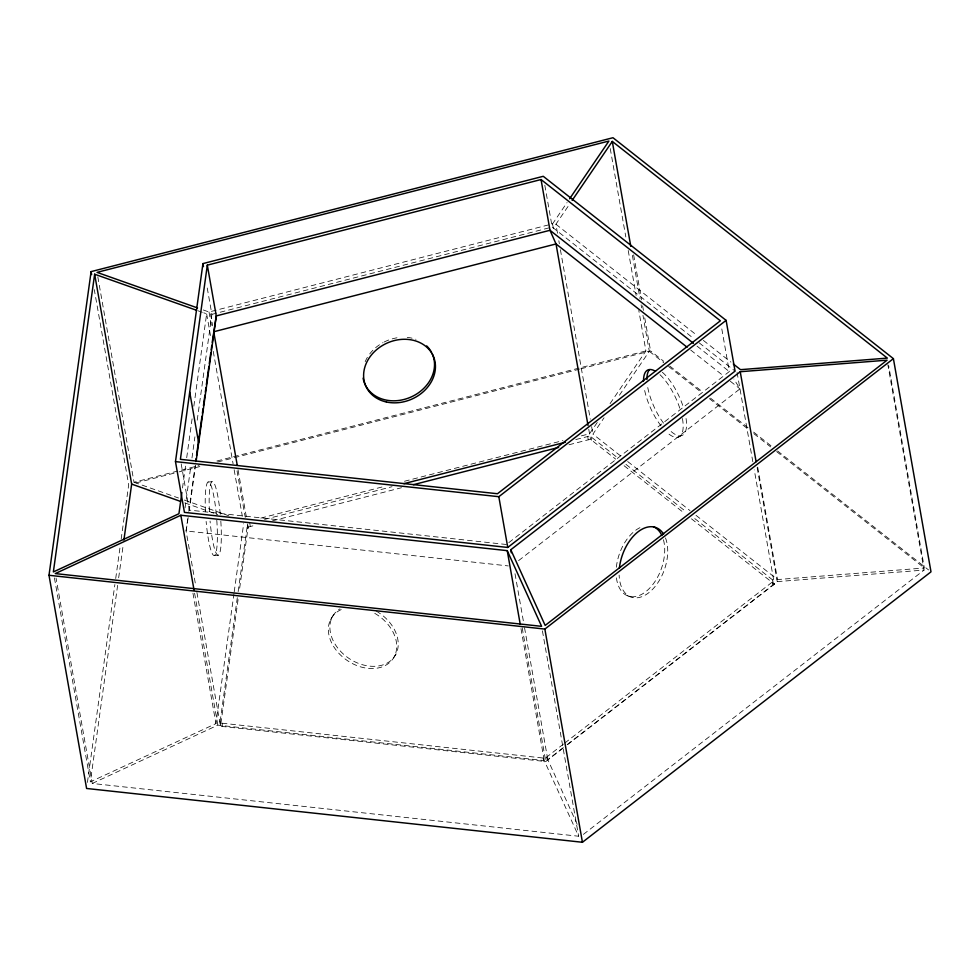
<?xml version="1.0" encoding="UTF-8"?>
<svg xmlns="http://www.w3.org/2000/svg" width="980" height="980" viewBox="0 0 980 980"><rect width="100%" height="100%" fill="white"/><g stroke="black" fill="none" stroke-linecap="round" stroke-linejoin="round"><path stroke-width="0.73" stroke-dasharray="4.9 3.68" d="M87.428 782.432L114.868 584.521M115.713 578.482L120.32 545.235M121.153 539.196L128.699 484.806L94.288 289.627M234 593.39L215.943 723.62L90.381 781.832L117.833 583.847M118.666 577.796L123.272 544.549M182.5 487.991L185.869 463.761M186.702 457.709L192.374 416.819M193.844 406.222L206.645 313.845L203.779 312.828M185.061 507.848L190.929 465.524M191.982 457.966L194.91 436.798M197.225 420.175L211.888 314.36L206.89 286.001M187.756 518.898L186.078 530.964L195.608 584.962M188.797 511.352L195.081 466.076M506.427 544.5L189.336 510.102L195.559 465.28M234.208 591.883L243.665 523.737M237.307 597.653L219.936 722.971L545.186 758.251L563.549 744.004M238.152 591.614L247.56 523.773L248.136 527.081L239.157 591.883M562.924 748.242L545.774 761.558L220.512 726.266L238.311 597.935M188.172 517.55L186.078 530.964L508.289 565.926M203.276 309.974L209.022 312.007L552.548 223.869L567.065 202.542M557.51 233.24L555.917 224.236L569.588 204.159M330.64 619.495L332.147 617.265M394.45 656.294L395.969 654.064M597.249 422.466L589.556 433.76L579.192 436.418M610.05 403.65L645.918 350.938L638.789 310.452M620.499 455.847L592.937 434.128L604.035 417.811M619.409 395.222L649.299 351.305L642.954 315.315M508.828 542.626L729.316 371.567L721.427 326.781M518.591 560.621L739.973 388.864L733.885 378.978M564.762 743.073L773.833 580.871L693.277 517.416M577.183 824.315L547.796 759.635L565.913 745.572M567.114 744.641L777.238 581.618L924.079 570.066L887.856 364.67M567.763 744.494L774.408 584.166L754.257 469.861M583.394 834.384L924.079 570.066M677.548 437.362L680.916 435.794M92.267 783.461L217.854 725.139L544.243 760.541L578.629 836.234L92.267 783.461L56.044 578.077M211.888 314.36L552.193 227.054L693.228 338.161M97.816 276.862L134.027 482.258L199.124 465.561M216.886 461.004L645.918 350.938M136.11 482.907L177.625 472.25M179.107 471.87L199.859 466.554M217.658 461.984L579.413 369.178M580.895 368.799L650.573 350.926L663.754 361.302M260.839 518.101L385.214 486.19M404.471 481.254L562.9 440.608M264.576 519.412L392.037 486.705M575.824 439.555L589.887 435.953L618.723 458.677M248.136 527.081L254.775 525.366M272.562 520.809L401.518 487.721M569 444.761L590.462 439.248L615.697 459.13M208.079 482.025L212.023 481.719M214.51 555.452L218.454 555.133M696.02 515.345L777.52 579.56L924.361 567.996L888.676 365.601M198.034 310.795L202.346 312.326M627.433 595.767L630.434 596.832M134.027 482.258L178.544 498.012M184.289 500.045L228.806 515.798M184.791 502.899L217.817 514.586M555.917 224.236L697.368 335.675M703.358 340.391L730.933 362.11M699.206 342.865L735.061 371.114M697.037 346.136L729.316 371.567M690.68 350.032L724.342 376.553M730.357 381.281L739.973 388.864M669.744 366.03L703.297 392.466M710.488 398.125L748.842 428.334M753.632 432.119L771.615 446.28M777.606 450.996L928.599 569.956M649.299 351.305L663.717 362.661M668.519 366.447L702.145 392.943M709.361 398.615L748.99 429.84M753.804 433.626L770.611 446.88M776.626 451.609L924.361 567.996M627.69 461.519L690.018 510.617M625.938 464.361L686.061 511.732M624.113 465.757L684.236 513.128M691.451 518.812L774.408 584.166M757.699 467.117L777.52 579.56M757.148 467.68L777.238 581.618M737.083 372.474L752.934 462.364M772.644 579.94L773.232 583.235M772.363 582.01L772.951 585.305M633.631 254.837L641.569 299.88M642.635 305.882L643.419 310.391M644.742 317.888L650.573 350.926M632.382 255.351L640.05 298.827M641.104 304.829L641.63 307.818M610.234 148.544L625.828 236.989M628.217 250.488L636.143 295.458M558.833 240.737L559.36 243.726M560.413 249.729L590.291 419.134M591.614 426.631L592.937 434.128M591.062 436.884L591.638 440.179M552.548 223.869L553.602 229.871M588.76 429.265L590.462 439.248M544.819 185.257L552.193 227.054M587.682 436.517L588.27 439.812M542.418 630.838L578.629 836.234M515.015 573.729L523.479 621.7M524.533 627.702L547.796 759.635M546.656 757.124L547.244 760.419M522.181 627.751L545.774 761.558M520.98 628.609L544.243 760.541M543.104 758.03L543.692 761.325M249.753 523.21L250.329 526.517M210.553 313.882L212.648 325.813M238.03 469.775L246.237 516.276M247.377 525.047L247.965 528.355M209.022 312.007L211.925 328.496M237.05 470.927L245.245 517.403M206.645 313.845L210.614 336.336M213.26 351.33L233.081 463.773M234.147 469.763L242.342 516.24M181.178 463.822L189.336 510.102M222.019 723.191L222.607 726.499M220.108 721.697L220.696 724.992M196.919 592.471L220.512 726.266M194.591 593.206L217.854 725.139M192.95 593.194L215.943 723.62M54.427 577.931L90.381 781.832M365.173 361.694A36.922 30.625 -24.4 0 1 368.799 355.164M369.705 353.939A36.922 30.625 -24.4 0 1 383.021 342.608M384.234 341.971A36.922 30.625 -24.4 0 1 399.95 337.414M407.239 337.402A36.922 30.625 -24.4 0 1 415.973 339.325M374.764 613.345A36.922 27.305 34.2 0 1 391.326 660.875A36.922 27.305 34.2 0 1 338.688 653.145A36.922 27.305 34.2 0 1 343.404 608.739M686.061 418.497A36.922 13.561 65.1 0 1 669.046 429.62M663.521 423.14A36.922 13.561 65.1 0 1 647.645 386.867M662.358 372.265A36.922 13.561 65.1 0 1 683.77 408.538M682.435 418.497A36.922 13.561 65.1 0 1 666.694 432.18M661.01 425.847A36.922 13.561 65.1 0 1 644.264 388.435M660.005 374.74A36.922 13.561 65.1 0 1 680.389 410.106M376.283 611.116A36.922 27.305 34.2 0 1 393.96 657.298A36.922 27.305 34.2 0 1 343.515 654.187A36.922 27.305 34.2 0 1 339.889 608.874M220.831 521.262A36.922 5.365 85.5 0 1 218.062 555.231A36.922 5.365 85.5 0 1 210.075 521.091M209.414 511.499A36.922 5.365 85.5 0 1 212.623 481.646A36.922 5.365 85.5 0 1 220.28 514.402M665.494 537.947A36.922 22.246 -70.5 0 1 649.201 592.41A36.922 22.246 -70.5 0 1 619.127 575.113M663.436 539.735A36.922 22.246 -70.5 0 1 645.465 591.908A36.922 22.246 -70.5 0 1 616.187 575.493M616.359 567.224A36.922 22.246 -70.5 0 1 640.087 527.595M216.788 520.196A36.922 5.365 85.5 0 1 214.216 555.538A36.922 5.365 85.5 0 1 206.131 521.409M205.469 511.817A36.922 5.365 85.5 0 1 208.679 481.964A36.922 5.365 85.5 0 1 216.335 514.708"/><path stroke-width="1.47" d="M49 575.285L91.103 271.619L612.978 137.727L893.405 358.656L931 571.842L582.438 842.273L86.595 788.471L49 575.285L544.856 629.074L893.405 358.656M196.6 310.293L94.644 274.204L53.361 571.94L178.936 513.728L181.876 492.536M123.909 540.017L131.663 484.096L94.644 274.204M175.481 461.617L202.946 263.596L543.251 176.302L726.107 320.362L735.061 371.114L507.763 547.452L184.436 512.381L175.481 461.617L498.82 496.701L726.107 320.362M207.319 265.151L180.393 459.338L497.473 493.736L720.374 320.803L541.046 179.536L207.319 265.151L216.274 315.915L196.184 460.796M195.706 461.543L196.123 458.53M196.539 455.516L201.978 416.28M202.407 413.254L203.032 408.734M203.448 405.708L204.918 395.148M205.335 392.135L205.959 387.602M206.376 384.589L208.887 366.483M209.304 363.458L210.774 352.898M211.19 349.885L211.815 345.352M212.231 342.339L216.274 315.915L549.988 230.288L693.448 343.319M569.625 198.769L608.911 141.047L97.02 272.367L197.531 307.941M572.149 200.398L612.292 141.414L887.353 358.104L740.513 369.668L733.322 363.997M510.788 549.743L740.231 371.726L887.072 360.175L545.174 625.424L510.788 549.743L511.315 552.745M180.847 515.247L55.26 573.582L541.621 626.343L507.236 550.65L180.847 515.247L194.065 590.205M403.895 483.667L565.46 442.225M413.376 484.684L558.625 447.419M131.663 484.096L180.479 501.38M687.078 347.19L556.028 243.947L549.988 230.288L541.046 179.536M740.231 371.726L756.095 461.69M612.292 141.414L630.789 246.36M588.024 425.455L556.028 243.947L213.701 331.767L237.246 465.28M544.856 629.074L582.438 842.273M498.82 496.701L507.763 547.452M507.236 550.65L520.196 624.113M202.946 263.596L203.472 266.585M189.716 392.11L198.658 442.874M91.103 271.619L91.642 274.621M432.119 353.535A36.922 30.625 -24.4 0 1 407.815 398.309A36.922 30.625 -24.4 0 1 363.09 378.133M426.68 345.916A36.922 30.625 -24.4 0 1 431.531 352.347M646.898 379.493A36.922 13.561 65.1 0 1 649.434 369.73M643.529 381.061A36.922 13.561 65.1 0 1 655.534 371.31M619.372 568.29A36.922 22.246 -70.5 0 1 638.139 531.76A36.922 22.246 -70.5 0 1 663.632 534.186M653.378 526.664A36.922 22.246 -70.5 0 1 661.929 535.558M386.426 401.996A36.922 30.625 -24.4 0 0 435.047 361.951A36.922 30.625 -24.4 0 0 377.129 349.235A36.922 30.625 -24.4 0 0 386.426 401.996"/></g></svg>
